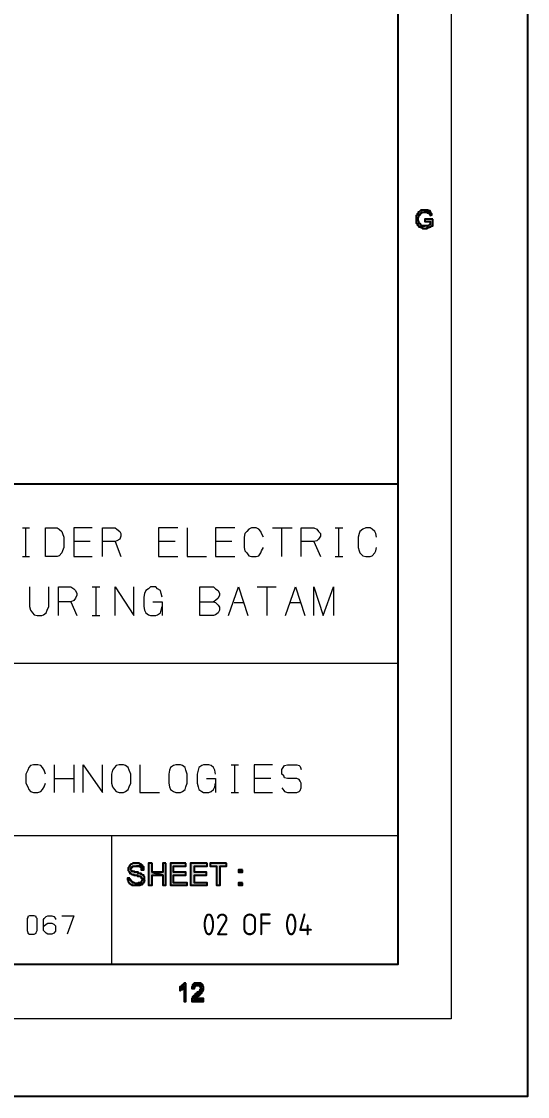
# Model space of a CAD drawing. Header units: millimetres. Extents: x 3 to 291, y 6 to 496.
# Drawn here: x 268.18 to 291.47, y 292.69 to 342.12 of the extents above; entities that cross this region are included whole.
import ezdxf

# ---------------------------------------------------------------- set-up
doc = ezdxf.new("R2010")
doc.units = ezdxf.units.MM
doc.layers.get('0').update_dxf_attribs({"linetype": 'CONTINUOUS'})

msp = doc.modelspace()

# ---------------------------------------------------------------- hatches: boundary and pattern name
for points in [[(286.736, 333.441), (286.719, 333.441), (286.686, 333.441), (286.636, 333.441), (286.603, 333.441), (286.554, 333.441), (286.554, 333.408), (286.521, 333.408), (286.471, 333.359), (286.438, 333.359), (286.438, 333.326), (286.438, 333.309), (286.388, 333.276), (286.388, 333.226), (286.339, 333.193), (286.339, 333.144), (286.339, 333.11), (286.339, 333.061), (286.339, 333.028), (286.339, 332.978), (286.339, 332.928), (286.339, 332.895), (286.339, 332.846), (286.388, 332.813), (286.388, 332.763), (286.438, 332.763), (286.438, 332.73), (286.471, 332.73), (286.471, 332.68), (286.736, 332.73), (286.719, 332.73), (286.686, 332.73), (286.636, 332.73), (286.603, 332.73), (286.554, 332.763), (286.521, 332.813), (286.471, 332.846), (286.471, 332.895), (286.471, 332.928), (286.438, 332.978), (286.438, 333.028), (286.438, 333.061), (286.438, 333.11), (286.471, 333.144), (286.471, 333.193), (286.471, 333.226), (286.521, 333.226), (286.521, 333.276), (286.554, 333.276), (286.554, 333.326), (286.554, 333.309), (286.603, 333.326), (286.603, 333.359), (286.636, 333.359), (286.686, 333.359), (286.736, 333.359), (286.719, 333.359), (286.984, 333.359), (286.984, 333.408), (286.934, 333.408), (286.901, 333.441), (286.852, 333.441), (286.818, 333.441), (286.769, 333.441)], [(286.984, 333.359), (286.736, 333.359), (286.719, 333.359), (286.769, 333.359), (286.818, 333.359), (286.852, 333.359), (286.852, 333.326), (286.901, 333.326), (286.901, 333.309), (286.934, 333.326), (286.934, 333.276), (286.984, 333.226), (286.984, 333.193), (287.067, 333.226), (287.067, 333.276), (287.017, 333.326), (287.017, 333.309), (287.017, 333.359)], [(287.116, 333.028), (286.736, 333.028), (286.736, 332.928), (286.984, 332.928), (286.984, 332.813), (286.984, 332.763), (286.934, 332.763), (286.901, 332.73), (286.852, 332.73), (286.818, 332.73), (286.769, 332.73), (286.736, 332.73), (286.471, 332.68), (286.521, 332.68), (286.554, 332.647), (286.603, 332.647), (286.636, 332.647), (286.636, 332.598), (286.686, 332.598), (286.736, 332.598), (286.769, 332.598), (286.818, 332.598), (286.852, 332.598), (286.852, 332.647), (286.901, 332.647), (286.934, 332.647), (286.984, 332.68), (287.017, 332.68), (287.067, 332.73), (287.116, 332.73)], [(273.434, 303.413), (273.384, 303.413), (273.351, 303.413), (273.301, 303.413), (273.252, 303.38), (273.219, 303.38), (273.169, 303.33), (273.169, 303.28), (273.136, 303.28), (273.136, 303.247), (273.086, 303.198), (273.086, 303.165), (273.086, 303.115), (273.086, 303.082), (273.136, 303.032), (273.136, 302.999), (273.169, 302.999), (273.169, 302.95), (273.219, 302.95), (273.252, 302.9), (273.301, 302.9), (273.351, 302.9), (273.351, 302.867), (273.384, 302.867), (273.434, 302.867), (273.467, 302.867), (273.517, 302.867), (273.517, 302.817), (273.55, 302.817), (273.599, 302.817), (273.632, 302.817), (273.682, 302.784), (273.682, 302.734), (273.732, 302.734), (273.732, 302.701), (273.732, 302.652), (273.732, 302.619), (273.682, 302.569), (273.632, 302.519), (273.599, 302.519), (273.55, 302.519), (273.517, 302.486), (273.467, 302.486), (273.765, 302.486), (273.814, 302.519), (273.814, 302.569), (273.847, 302.569), (273.847, 302.619), (273.847, 302.602), (273.847, 302.652), (273.847, 302.701), (273.847, 302.734), (273.847, 302.784), (273.814, 302.817), (273.814, 302.867), (273.765, 302.867), (273.732, 302.9), (273.682, 302.9), (273.682, 302.95), (273.632, 302.95), (273.599, 302.95), (273.55, 302.95), (273.55, 302.999), (273.517, 302.999), (273.467, 302.999), (273.434, 302.999), (273.384, 302.999), (273.384, 303.032), (273.351, 303.032), (273.301, 303.032), (273.252, 303.032), (273.252, 303.082), (273.219, 303.115), (273.219, 303.165), (273.219, 303.198), (273.252, 303.198), (273.252, 303.247), (273.301, 303.247), (273.301, 303.28), (273.351, 303.28), (273.384, 303.28), (273.434, 303.28), (273.467, 303.28), (273.765, 303.28), (273.732, 303.33), (273.682, 303.38), (273.632, 303.38), (273.599, 303.413), (273.55, 303.413), (273.517, 303.413), (273.467, 303.413)], [(273.765, 303.28), (273.467, 303.28), (273.517, 303.28), (273.55, 303.28), (273.599, 303.28), (273.632, 303.247), (273.682, 303.198), (273.682, 303.165), (273.682, 303.115), (273.814, 303.115), (273.814, 303.165), (273.814, 303.198), (273.814, 303.247)], [(274.195, 303.413), (274.029, 303.413), (274.029, 302.404), (274.195, 302.404), (274.195, 302.867), (274.691, 302.867), (274.195, 302.999)], [(274.824, 303.413), (274.691, 303.413), (274.691, 302.999), (274.195, 302.999), (274.691, 302.867), (274.691, 302.404), (274.824, 302.404)], [(275.75, 303.413), (275.039, 303.413), (275.039, 302.404), (275.8, 302.404), (275.8, 302.519), (275.171, 302.519), (275.171, 302.867), (275.75, 302.867), (275.75, 302.999), (275.171, 302.999), (275.171, 303.28), (275.75, 303.28)], [(276.726, 303.413), (275.965, 303.413), (275.965, 302.404), (276.726, 302.404), (276.726, 302.519), (276.147, 302.519), (276.147, 302.867), (276.693, 302.867), (276.693, 302.999), (276.147, 302.999), (276.147, 303.28), (276.726, 303.28)], [(277.62, 303.413), (276.859, 303.413), (276.859, 303.28), (277.156, 303.28), (277.156, 302.404), (277.322, 302.404), (277.322, 303.28), (277.62, 303.28)], [(278.166, 302.999), (278.348, 302.999), (278.348, 303.115), (278.166, 303.115)], [(273.169, 302.734), (273.053, 302.734), (273.053, 302.701), (273.053, 302.652), (273.086, 302.652), (273.086, 302.619), (273.086, 302.602), (273.086, 302.569), (273.136, 302.519), (273.136, 302.486), (273.169, 302.486), (273.219, 302.437), (273.252, 302.437), (273.252, 302.404), (273.301, 302.404), (273.351, 302.404), (273.384, 302.404), (273.434, 302.404), (273.467, 302.404), (273.517, 302.404), (273.55, 302.404), (273.599, 302.404), (273.632, 302.404), (273.682, 302.437), (273.732, 302.437), (273.765, 302.486), (273.467, 302.486), (273.434, 302.486), (273.384, 302.519), (273.351, 302.519), (273.301, 302.519), (273.301, 302.569), (273.252, 302.569), (273.219, 302.619), (273.219, 302.602), (273.219, 302.652), (273.169, 302.652), (273.169, 302.701)], [(278.166, 302.404), (278.348, 302.404), (278.348, 302.519), (278.166, 302.519)], [(275.552, 297.738), (275.502, 297.738), (275.469, 297.738), (275.469, 297.606), (275.502, 297.655), (275.552, 297.655), (275.585, 297.705), (275.634, 297.705), (275.634, 297.738), (275.667, 297.738)], [(275.552, 297.705), (275.502, 297.705), (275.469, 297.655), (275.469, 297.573), (275.502, 297.573), (275.502, 297.606), (275.552, 297.606), (275.585, 297.606), (275.585, 297.655), (275.634, 297.655), (275.634, 297.705), (275.667, 297.705)], [(275.75, 297.903), (275.717, 297.903), (275.667, 297.903), (275.667, 297.87), (275.634, 297.87), (275.634, 297.821), (275.585, 297.821), (275.585, 297.788), (275.552, 297.788), (275.552, 297.738), (275.667, 297.738), (275.667, 297.109), (275.75, 297.109)], [(275.75, 297.87), (275.717, 297.87), (275.667, 297.87), (275.667, 297.821), (275.634, 297.821), (275.634, 297.788), (275.585, 297.788), (275.585, 297.738), (275.552, 297.738), (275.552, 297.705), (275.667, 297.705), (275.667, 297.06), (275.75, 297.06)], [(276.313, 297.903), (276.263, 297.903), (276.23, 297.903), (276.18, 297.903), (276.147, 297.903), (276.131, 297.903), (276.147, 297.87), (276.098, 297.87), (276.098, 297.821), (276.048, 297.821), (276.048, 297.788), (276.048, 297.738), (276.015, 297.738), (276.015, 297.705), (276.147, 297.705), (276.131, 297.705), (276.147, 297.738), (276.131, 297.738), (276.147, 297.788), (276.18, 297.788), (276.18, 297.821), (276.23, 297.821), (276.263, 297.87), (276.313, 297.87), (276.478, 297.87), (276.428, 297.903), (276.395, 297.903), (276.346, 297.903)], [(276.313, 297.87), (276.263, 297.87), (276.23, 297.87), (276.18, 297.87), (276.147, 297.87), (276.147, 297.821), (276.131, 297.821), (276.098, 297.821), (276.098, 297.788), (276.048, 297.788), (276.048, 297.738), (276.048, 297.705), (276.015, 297.655), (276.147, 297.655), (276.131, 297.655), (276.147, 297.705), (276.131, 297.705), (276.147, 297.738), (276.18, 297.738), (276.18, 297.788), (276.23, 297.788), (276.263, 297.788), (276.313, 297.788), (276.478, 297.788), (276.478, 297.821), (276.428, 297.821), (276.428, 297.87), (276.395, 297.87), (276.346, 297.87)], [(276.478, 297.87), (276.313, 297.87), (276.313, 297.821), (276.346, 297.821), (276.395, 297.821), (276.428, 297.788), (276.428, 297.738), (276.428, 297.705), (276.428, 297.655), (276.428, 297.606), (276.395, 297.606), (276.395, 297.573), (276.346, 297.523), (276.313, 297.49), (276.263, 297.49), (276.263, 297.44), (276.23, 297.44), (276.23, 297.407), (276.18, 297.407), (276.18, 297.357), (276.147, 297.357), (276.147, 297.324), (276.098, 297.324), (276.098, 297.308), (276.098, 297.275), (276.048, 297.275), (276.048, 297.225), (276.015, 297.192), (276.015, 297.142), (276.015, 297.109), (276.561, 297.109), (276.561, 297.192), (276.147, 297.192), (276.131, 297.192), (276.18, 297.225), (276.18, 297.275), (276.23, 297.275), (276.23, 297.324), (276.263, 297.324), (276.263, 297.357), (276.313, 297.357), (276.346, 297.407), (276.395, 297.407), (276.395, 297.44), (276.428, 297.49), (276.478, 297.49), (276.478, 297.523), (276.478, 297.573), (276.528, 297.573), (276.528, 297.606), (276.528, 297.655), (276.561, 297.655), (276.561, 297.705), (276.561, 297.738), (276.528, 297.788), (276.528, 297.821)], [(276.478, 297.788), (276.313, 297.788), (276.346, 297.788), (276.395, 297.788), (276.395, 297.738), (276.428, 297.738), (276.428, 297.705), (276.428, 297.655), (276.428, 297.606), (276.428, 297.573), (276.395, 297.573), (276.395, 297.523), (276.346, 297.49), (276.313, 297.44), (276.263, 297.407), (276.23, 297.407), (276.23, 297.357), (276.18, 297.357), (276.18, 297.324), (276.18, 297.308), (276.147, 297.324), (276.147, 297.275), (276.098, 297.275), (276.098, 297.225), (276.048, 297.192), (276.015, 297.142), (276.015, 297.109), (276.015, 297.06), (276.561, 297.06), (276.561, 297.142), (276.147, 297.142), (276.131, 297.142), (276.18, 297.192), (276.18, 297.225), (276.23, 297.225), (276.23, 297.275), (276.263, 297.275), (276.313, 297.324), (276.313, 297.308), (276.346, 297.324), (276.346, 297.357), (276.395, 297.357), (276.395, 297.407), (276.428, 297.407), (276.428, 297.44), (276.478, 297.44), (276.478, 297.49), (276.528, 297.523), (276.528, 297.573), (276.561, 297.606), (276.561, 297.655), (276.561, 297.705), (276.528, 297.738), (276.528, 297.788)]]:
    msp.add_hatch(color=7).paths.add_polyline_path(points)

# ---------------------------------------------------------------- linework, layer by layer
at = {"color": 7, "linetype": 'Continuous', "lineweight": 25}
for points in [[(3.044, 496.423), (291.468, 496.423), (291.468, 292.692), (3.044, 292.692)], [(9.017, 490.616), (285.495, 490.616), (285.495, 298.764), (9.017, 298.764)]]:
    msp.add_lwpolyline(points, close=True, dxfattribs=at)
at = {"color": 7, "linetype": 'Continuous', "lineweight": 5}
msp.add_lwpolyline([(6.552, 493.031), (287.96, 493.031), (287.96, 296.265), (6.552, 296.265)], close=True, dxfattribs=at)
at = {"color": 7, "linetype": 'Continuous', "lineweight": -2}
for points in [[(286.736, 333.441), (286.719, 333.441), (286.686, 333.441), (286.686, 333.441), (286.636, 333.441), (286.636, 333.441), (286.603, 333.441), (286.603, 333.441), (286.554, 333.441), (286.554, 333.408), (286.521, 333.408), (286.521, 333.408), (286.521, 333.408), (286.471, 333.359), (286.471, 333.359), (286.438, 333.359), (286.438, 333.326), (286.438, 333.309), (286.388, 333.276), (286.388, 333.276), (286.388, 333.226), (286.388, 333.226), (286.388, 333.226), (286.339, 333.193), (286.339, 333.193), (286.339, 333.144), (286.339, 333.144), (286.339, 333.11), (286.339, 333.11), (286.339, 333.061), (286.339, 333.061), (286.339, 333.028), (286.339, 333.028), (286.339, 332.978), (286.339, 332.978), (286.339, 332.928), (286.339, 332.895), (286.339, 332.895), (286.339, 332.846), (286.339, 332.846), (286.388, 332.813), (286.388, 332.813), (286.388, 332.813), (286.388, 332.763), (286.438, 332.763), (286.438, 332.73), (286.438, 332.73), (286.471, 332.73), (286.471, 332.68), (286.736, 332.73), (286.719, 332.73), (286.686, 332.73), (286.686, 332.73), (286.636, 332.73), (286.636, 332.73), (286.603, 332.73), (286.603, 332.73), (286.554, 332.763), (286.554, 332.763), (286.554, 332.763), (286.521, 332.813), (286.521, 332.813), (286.471, 332.846), (286.471, 332.846), (286.471, 332.846), (286.471, 332.895), (286.471, 332.895), (286.471, 332.928), (286.471, 332.928), (286.438, 332.978), (286.438, 332.978), (286.438, 333.028), (286.438, 333.028), (286.438, 333.061), (286.438, 333.061), (286.438, 333.11), (286.438, 333.11), (286.471, 333.144), (286.471, 333.144), (286.471, 333.193), (286.471, 333.193), (286.471, 333.193), (286.471, 333.226), (286.521, 333.226), (286.521, 333.276), (286.521, 333.276), (286.554, 333.276), (286.554, 333.326), (286.554, 333.309), (286.603, 333.326), (286.603, 333.359), (286.636, 333.359), (286.636, 333.359), (286.686, 333.359), (286.686, 333.359), (286.736, 333.359), (286.719, 333.359), (286.984, 333.359), (286.984, 333.359), (286.984, 333.408), (286.934, 333.408), (286.934, 333.408), (286.901, 333.441), (286.901, 333.441), (286.901, 333.441), (286.852, 333.441), (286.852, 333.441), (286.818, 333.441), (286.818, 333.441), (286.769, 333.441)], [(286.984, 333.359), (286.736, 333.359), (286.719, 333.359), (286.769, 333.359), (286.818, 333.359), (286.818, 333.359), (286.852, 333.359), (286.852, 333.359), (286.852, 333.326), (286.901, 333.326), (286.901, 333.309), (286.934, 333.326), (286.934, 333.276), (286.934, 333.276), (286.934, 333.276), (286.984, 333.226), (286.984, 333.193), (286.984, 333.193), (287.067, 333.226), (287.067, 333.226), (287.067, 333.226), (287.067, 333.276), (287.067, 333.276), (287.017, 333.326), (287.017, 333.309), (287.017, 333.359), (287.017, 333.359)], [(287.116, 333.028), (286.736, 333.028), (286.736, 332.928), (286.984, 332.928), (286.984, 332.813), (286.984, 332.813), (286.984, 332.763), (286.934, 332.763), (286.934, 332.763), (286.901, 332.73), (286.901, 332.73), (286.901, 332.73), (286.852, 332.73), (286.852, 332.73), (286.818, 332.73), (286.769, 332.73), (286.769, 332.73), (286.736, 332.73), (286.471, 332.68), (286.471, 332.68), (286.521, 332.68), (286.521, 332.68), (286.554, 332.647), (286.554, 332.647), (286.603, 332.647), (286.603, 332.647), (286.636, 332.647), (286.636, 332.598), (286.686, 332.598), (286.686, 332.598), (286.736, 332.598), (286.769, 332.598), (286.769, 332.598), (286.818, 332.598), (286.818, 332.598), (286.852, 332.598), (286.852, 332.647), (286.901, 332.647), (286.901, 332.647), (286.934, 332.647), (286.934, 332.647), (286.934, 332.647), (286.984, 332.68), (286.984, 332.68), (287.017, 332.68), (287.017, 332.68), (287.067, 332.73), (287.067, 332.73), (287.116, 332.73)], [(273.434, 303.413), (273.434, 303.413), (273.384, 303.413), (273.384, 303.413), (273.351, 303.413), (273.301, 303.413), (273.301, 303.413), (273.252, 303.38), (273.252, 303.38), (273.219, 303.38), (273.169, 303.33), (273.169, 303.33), (273.169, 303.28), (273.136, 303.28), (273.136, 303.28), (273.136, 303.247), (273.086, 303.198), (273.086, 303.198), (273.086, 303.165), (273.086, 303.165), (273.086, 303.115), (273.086, 303.082), (273.086, 303.082), (273.136, 303.032), (273.136, 303.032), (273.136, 303.032), (273.136, 302.999), (273.169, 302.999), (273.169, 302.95), (273.219, 302.95), (273.252, 302.9), (273.252, 302.9), (273.252, 302.9), (273.301, 302.9), (273.301, 302.9), (273.351, 302.9), (273.351, 302.867), (273.384, 302.867), (273.434, 302.867), (273.467, 302.867), (273.517, 302.867), (273.517, 302.817), (273.55, 302.817), (273.599, 302.817), (273.599, 302.817), (273.599, 302.817), (273.632, 302.817), (273.682, 302.784), (273.682, 302.784), (273.682, 302.734), (273.732, 302.734), (273.732, 302.734), (273.732, 302.701), (273.732, 302.652), (273.732, 302.652), (273.732, 302.652), (273.732, 302.619), (273.682, 302.569), (273.682, 302.569), (273.682, 302.569), (273.632, 302.519), (273.599, 302.519), (273.599, 302.519), (273.55, 302.519), (273.55, 302.519), (273.517, 302.486), (273.467, 302.486), (273.765, 302.486), (273.814, 302.519), (273.814, 302.519), (273.814, 302.569), (273.847, 302.569), (273.847, 302.619), (273.847, 302.602), (273.847, 302.652), (273.847, 302.701), (273.847, 302.701), (273.847, 302.734), (273.847, 302.734), (273.847, 302.784), (273.814, 302.817), (273.814, 302.817), (273.814, 302.867), (273.765, 302.867), (273.765, 302.867), (273.732, 302.9), (273.732, 302.9), (273.682, 302.9), (273.682, 302.95), (273.682, 302.95), (273.632, 302.95), (273.632, 302.95), (273.599, 302.95), (273.55, 302.95), (273.55, 302.999), (273.517, 302.999), (273.467, 302.999), (273.434, 302.999), (273.384, 302.999), (273.384, 303.032), (273.351, 303.032), (273.301, 303.032), (273.301, 303.032), (273.252, 303.032), (273.252, 303.082), (273.252, 303.082), (273.219, 303.115), (273.219, 303.115), (273.219, 303.165), (273.219, 303.165), (273.219, 303.198), (273.252, 303.198), (273.252, 303.247), (273.252, 303.247), (273.301, 303.247), (273.301, 303.28), (273.351, 303.28), (273.351, 303.28), (273.384, 303.28), (273.434, 303.28), (273.467, 303.28), (273.765, 303.28), (273.732, 303.33), (273.732, 303.33), (273.682, 303.38), (273.682, 303.38), (273.632, 303.38), (273.632, 303.38), (273.599, 303.413), (273.599, 303.413), (273.55, 303.413), (273.55, 303.413), (273.517, 303.413), (273.467, 303.413)], [(273.765, 303.28), (273.467, 303.28), (273.467, 303.28), (273.517, 303.28), (273.55, 303.28), (273.55, 303.28), (273.599, 303.28), (273.599, 303.28), (273.632, 303.247), (273.632, 303.247), (273.682, 303.198), (273.682, 303.198), (273.682, 303.165), (273.682, 303.165), (273.682, 303.115), (273.814, 303.115), (273.814, 303.115), (273.814, 303.165), (273.814, 303.165), (273.814, 303.198), (273.814, 303.247), (273.814, 303.247)], [(274.195, 303.413), (274.029, 303.413), (274.029, 302.404), (274.195, 302.404), (274.195, 302.867), (274.691, 302.867), (274.195, 302.999)], [(274.824, 303.413), (274.691, 303.413), (274.691, 302.999), (274.195, 302.999), (274.691, 302.867), (274.691, 302.404), (274.824, 302.404)], [(275.75, 303.413), (275.039, 303.413), (275.039, 302.404), (275.8, 302.404), (275.8, 302.519), (275.171, 302.519), (275.171, 302.867), (275.75, 302.867), (275.75, 302.999), (275.171, 302.999), (275.171, 303.28), (275.75, 303.28)], [(276.726, 303.413), (275.965, 303.413), (275.965, 302.404), (276.726, 302.404), (276.726, 302.519), (276.147, 302.519), (276.147, 302.867), (276.693, 302.867), (276.693, 302.999), (276.147, 302.999), (276.147, 303.28), (276.726, 303.28)], [(277.62, 303.413), (276.859, 303.413), (276.859, 303.28), (277.156, 303.28), (277.156, 302.404), (277.322, 302.404), (277.322, 303.28), (277.62, 303.28)], [(278.348, 303.115), (278.166, 303.115), (278.166, 302.999), (278.348, 302.999)], [(273.169, 302.734), (273.053, 302.734), (273.053, 302.701), (273.053, 302.652), (273.086, 302.652), (273.086, 302.619), (273.086, 302.602), (273.086, 302.569), (273.136, 302.519), (273.136, 302.519), (273.136, 302.486), (273.169, 302.486), (273.169, 302.486), (273.219, 302.437), (273.219, 302.437), (273.252, 302.437), (273.252, 302.404), (273.301, 302.404), (273.301, 302.404), (273.351, 302.404), (273.351, 302.404), (273.384, 302.404), (273.434, 302.404), (273.467, 302.404), (273.467, 302.404), (273.467, 302.404), (273.517, 302.404), (273.55, 302.404), (273.55, 302.404), (273.599, 302.404), (273.632, 302.404), (273.632, 302.404), (273.682, 302.437), (273.682, 302.437), (273.732, 302.437), (273.732, 302.437), (273.765, 302.486), (273.765, 302.486), (273.467, 302.486), (273.467, 302.486), (273.434, 302.486), (273.384, 302.519), (273.384, 302.519), (273.351, 302.519), (273.351, 302.519), (273.301, 302.519), (273.301, 302.569), (273.252, 302.569), (273.252, 302.569), (273.219, 302.619), (273.219, 302.602), (273.219, 302.652), (273.169, 302.652), (273.169, 302.701)], [(278.348, 302.519), (278.166, 302.519), (278.166, 302.404), (278.348, 302.404)], [(275.552, 297.738), (275.502, 297.738), (275.502, 297.738), (275.469, 297.738), (275.469, 297.606), (275.469, 297.606), (275.502, 297.655), (275.502, 297.655), (275.502, 297.655), (275.552, 297.655), (275.585, 297.705), (275.585, 297.705), (275.585, 297.705), (275.634, 297.705), (275.634, 297.738), (275.634, 297.738), (275.667, 297.738)], [(275.552, 297.705), (275.502, 297.705), (275.502, 297.705), (275.469, 297.655), (275.469, 297.573), (275.469, 297.573), (275.502, 297.573), (275.502, 297.606), (275.502, 297.606), (275.552, 297.606), (275.585, 297.606), (275.585, 297.606), (275.585, 297.655), (275.634, 297.655), (275.634, 297.655), (275.634, 297.705), (275.667, 297.705)], [(275.75, 297.903), (275.717, 297.903), (275.717, 297.903), (275.667, 297.903), (275.667, 297.903), (275.667, 297.87), (275.634, 297.87), (275.634, 297.821), (275.634, 297.821), (275.585, 297.821), (275.585, 297.788), (275.552, 297.788), (275.552, 297.788), (275.552, 297.738), (275.667, 297.738), (275.667, 297.109), (275.75, 297.109)], [(275.75, 297.87), (275.717, 297.87), (275.717, 297.87), (275.667, 297.87), (275.667, 297.821), (275.667, 297.821), (275.634, 297.821), (275.634, 297.788), (275.634, 297.788), (275.585, 297.788), (275.585, 297.738), (275.552, 297.738), (275.552, 297.738), (275.552, 297.705), (275.667, 297.705), (275.667, 297.06), (275.75, 297.06)], [(276.313, 297.903), (276.263, 297.903), (276.263, 297.903), (276.23, 297.903), (276.18, 297.903), (276.18, 297.903), (276.147, 297.903), (276.131, 297.903), (276.147, 297.87), (276.098, 297.87), (276.098, 297.87), (276.098, 297.821), (276.048, 297.821), (276.048, 297.821), (276.048, 297.788), (276.048, 297.788), (276.048, 297.738), (276.015, 297.738), (276.015, 297.705), (276.147, 297.705), (276.131, 297.705), (276.147, 297.738), (276.131, 297.738), (276.147, 297.788), (276.18, 297.788), (276.18, 297.821), (276.18, 297.821), (276.23, 297.821), (276.23, 297.821), (276.23, 297.821), (276.263, 297.87), (276.313, 297.87), (276.478, 297.87), (276.478, 297.87), (276.478, 297.87), (276.478, 297.87), (276.428, 297.903), (276.428, 297.903), (276.395, 297.903), (276.395, 297.903), (276.346, 297.903), (276.346, 297.903)], [(276.313, 297.87), (276.263, 297.87), (276.263, 297.87), (276.23, 297.87), (276.18, 297.87), (276.18, 297.87), (276.147, 297.87), (276.147, 297.821), (276.131, 297.821), (276.098, 297.821), (276.098, 297.821), (276.098, 297.788), (276.048, 297.788), (276.048, 297.738), (276.048, 297.738), (276.048, 297.705), (276.048, 297.705), (276.015, 297.655), (276.015, 297.655), (276.147, 297.655), (276.131, 297.655), (276.147, 297.705), (276.131, 297.705), (276.147, 297.738), (276.18, 297.738), (276.18, 297.738), (276.18, 297.788), (276.23, 297.788), (276.23, 297.788), (276.23, 297.788), (276.263, 297.788), (276.313, 297.788), (276.478, 297.788), (276.478, 297.821), (276.478, 297.821), (276.478, 297.821), (276.428, 297.821), (276.428, 297.87), (276.395, 297.87), (276.395, 297.87), (276.346, 297.87), (276.346, 297.87)], [(276.478, 297.87), (276.313, 297.87), (276.313, 297.87), (276.313, 297.821), (276.346, 297.821), (276.346, 297.821), (276.395, 297.821), (276.395, 297.821), (276.395, 297.821), (276.428, 297.788), (276.428, 297.788), (276.428, 297.738), (276.428, 297.738), (276.428, 297.705), (276.428, 297.705), (276.428, 297.655), (276.428, 297.655), (276.428, 297.606), (276.395, 297.606), (276.395, 297.573), (276.395, 297.573), (276.395, 297.573), (276.346, 297.523), (276.346, 297.523), (276.346, 297.523), (276.313, 297.49), (276.313, 297.49), (276.263, 297.49), (276.263, 297.44), (276.23, 297.44), (276.23, 297.407), (276.18, 297.407), (276.18, 297.357), (276.18, 297.357), (276.147, 297.357), (276.147, 297.324), (276.098, 297.324), (276.098, 297.308), (276.098, 297.275), (276.098, 297.275), (276.048, 297.275), (276.048, 297.225), (276.048, 297.225), (276.015, 297.192), (276.015, 297.192), (276.015, 297.192), (276.015, 297.142), (276.015, 297.142), (276.015, 297.109), (276.561, 297.109), (276.561, 297.192), (276.147, 297.192), (276.131, 297.192), (276.18, 297.225), (276.18, 297.225), (276.18, 297.275), (276.18, 297.275), (276.23, 297.275), (276.23, 297.275), (276.23, 297.324), (276.263, 297.324), (276.263, 297.357), (276.313, 297.357), (276.313, 297.357), (276.346, 297.407), (276.346, 297.407), (276.395, 297.407), (276.395, 297.44), (276.395, 297.44), (276.428, 297.49), (276.428, 297.49), (276.428, 297.49), (276.478, 297.49), (276.478, 297.523), (276.478, 297.523), (276.478, 297.573), (276.528, 297.573), (276.528, 297.573), (276.528, 297.606), (276.528, 297.606), (276.528, 297.655), (276.561, 297.655), (276.561, 297.705), (276.561, 297.705), (276.561, 297.705), (276.561, 297.738), (276.561, 297.738), (276.528, 297.788), (276.528, 297.788), (276.528, 297.821), (276.528, 297.821)], [(276.478, 297.788), (276.313, 297.788), (276.313, 297.788), (276.313, 297.788), (276.346, 297.788), (276.346, 297.788), (276.395, 297.788), (276.395, 297.738), (276.395, 297.738), (276.428, 297.738), (276.428, 297.738), (276.428, 297.705), (276.428, 297.705), (276.428, 297.655), (276.428, 297.655), (276.428, 297.606), (276.428, 297.606), (276.428, 297.573), (276.395, 297.573), (276.395, 297.523), (276.395, 297.523), (276.395, 297.523), (276.346, 297.49), (276.346, 297.49), (276.346, 297.49), (276.313, 297.44), (276.313, 297.44), (276.263, 297.407), (276.263, 297.407), (276.23, 297.407), (276.23, 297.357), (276.18, 297.357), (276.18, 297.324), (276.18, 297.308), (276.147, 297.324), (276.147, 297.275), (276.098, 297.275), (276.098, 297.225), (276.098, 297.225), (276.098, 297.225), (276.048, 297.192), (276.048, 297.192), (276.048, 297.192), (276.015, 297.142), (276.015, 297.142), (276.015, 297.142), (276.015, 297.109), (276.015, 297.06), (276.015, 297.06), (276.561, 297.06), (276.561, 297.142), (276.147, 297.142), (276.131, 297.142), (276.18, 297.192), (276.18, 297.192), (276.18, 297.225), (276.18, 297.225), (276.23, 297.225), (276.23, 297.225), (276.23, 297.275), (276.263, 297.275), (276.263, 297.275), (276.313, 297.324), (276.313, 297.308), (276.346, 297.324), (276.346, 297.357), (276.395, 297.357), (276.395, 297.407), (276.395, 297.407), (276.428, 297.407), (276.428, 297.44), (276.428, 297.44), (276.478, 297.44), (276.478, 297.44), (276.478, 297.49), (276.478, 297.49), (276.528, 297.523), (276.528, 297.523), (276.528, 297.573), (276.528, 297.573), (276.528, 297.573), (276.561, 297.606), (276.561, 297.606), (276.561, 297.655), (276.561, 297.655), (276.561, 297.705), (276.561, 297.705), (276.528, 297.738), (276.528, 297.738), (276.528, 297.788), (276.528, 297.788)]]:
    msp.add_lwpolyline(points, close=True, dxfattribs=at)
at = {"color": 7, "linetype": 'Continuous', "lineweight": 25}
msp.add_lwpolyline([(9.017, 320.867), (285.495, 320.867), (285.495, 320.867)], dxfattribs=at)
at = {"color": 7, "linetype": 'Continuous', "lineweight": 20}
for points in [[(268.222, 318.832), (268.553, 318.832), (268.553, 318.832)], [(268.388, 317.525), (268.388, 318.832), (268.388, 318.832)], [(271.432, 318.832), (270.588, 318.832), (270.588, 317.525), (271.432, 317.525)], [(271.912, 317.525), (271.912, 318.832), (272.491, 318.832), (272.574, 318.783), (272.706, 318.667), (272.756, 318.584), (272.756, 318.452), (272.706, 318.32), (272.574, 318.237), (272.491, 318.204), (271.912, 318.204)], [(275.37, 318.832), (274.493, 318.832), (274.493, 317.525), (275.37, 317.525)], [(275.8, 318.832), (275.8, 317.525), (276.693, 317.525)], [(278, 318.832), (277.107, 318.832), (277.107, 317.525), (278, 317.525)], [(279.324, 318.402), (279.224, 318.584), (279.191, 318.667), (279.109, 318.783), (278.976, 318.832), (278.761, 318.832), (278.645, 318.783), (278.546, 318.667), (278.463, 318.584), (278.43, 318.402), (278.43, 317.939), (278.463, 317.774), (278.546, 317.691), (278.645, 317.558), (278.761, 317.525), (278.976, 317.525), (279.109, 317.558), (279.191, 317.691), (279.224, 317.774), (279.324, 317.939)], [(279.737, 318.832), (280.631, 318.832), (280.631, 318.832)], [(280.168, 317.525), (280.168, 318.832), (280.168, 318.832)], [(281.044, 317.525), (281.044, 318.832), (281.64, 318.832), (281.772, 318.783), (281.855, 318.667), (281.938, 318.584), (281.938, 318.452), (281.855, 318.32), (281.772, 318.237), (281.64, 318.204), (281.044, 318.204)], [(282.616, 318.832), (282.964, 318.832), (282.964, 318.832)], [(282.782, 317.525), (282.782, 318.832), (282.782, 318.832)], [(284.519, 318.402), (284.486, 318.584), (284.436, 318.667), (284.32, 318.783), (284.221, 318.832), (284.022, 318.832), (283.89, 318.783), (283.758, 318.667), (283.725, 318.584), (283.675, 318.402), (283.675, 317.939), (283.725, 317.774), (283.758, 317.691), (283.89, 317.558), (284.022, 317.525), (284.221, 317.525), (284.32, 317.558), (284.436, 317.691), (284.486, 317.774), (284.519, 317.939)], [(271.349, 318.204), (270.588, 318.204), (270.588, 318.204)], [(272.491, 318.204), (272.756, 317.525), (272.756, 317.525)], [(275.254, 318.204), (274.493, 318.204), (274.493, 318.204)], [(277.868, 318.204), (277.107, 318.204), (277.107, 318.204)], [(281.64, 318.204), (281.938, 317.525), (281.938, 317.525)], [(268.222, 317.525), (268.553, 317.525), (268.553, 317.525)], [(282.616, 317.525), (282.964, 317.525), (282.964, 317.525)], [(268.553, 316.119), (268.553, 315.226), (268.603, 315.06), (268.686, 314.928), (268.768, 314.845), (268.901, 314.812), (269.116, 314.812), (269.198, 314.845), (269.314, 314.928), (269.364, 315.06), (269.447, 315.226), (269.447, 316.119)], [(269.877, 314.812), (269.877, 316.119), (270.456, 316.119), (270.588, 316.036), (270.671, 315.954), (270.721, 315.821), (270.721, 315.739), (270.671, 315.606), (270.588, 315.49), (270.456, 315.441), (269.877, 315.441)], [(271.432, 316.119), (271.779, 316.119), (271.779, 316.119)], [(271.614, 314.812), (271.614, 316.119), (271.614, 316.119)], [(272.491, 314.812), (272.491, 316.119), (273.351, 314.812), (273.351, 316.119)], [(274.658, 315.656), (274.609, 315.821), (274.575, 315.954), (274.443, 316.036), (274.36, 316.119), (274.112, 316.119), (274.029, 316.036), (273.897, 315.954), (273.847, 315.821), (273.814, 315.656), (273.814, 315.226), (273.847, 315.06), (273.897, 314.928), (274.029, 314.845), (274.112, 314.812), (274.36, 314.812), (274.443, 314.845), (274.575, 314.928), (274.609, 315.06), (274.658, 315.226)], [(277.702, 314.812), (278.166, 316.119), (278.596, 314.812)], [(279.026, 316.119), (279.903, 316.119), (279.903, 316.119)], [(279.489, 314.812), (279.489, 316.119), (279.489, 316.119)], [(280.333, 314.812), (280.796, 316.119), (281.226, 314.812)], [(281.64, 314.812), (281.64, 316.119), (282.07, 314.812), (282.533, 316.119), (282.533, 314.812)], [(270.456, 315.441), (270.721, 314.812), (270.721, 314.812)], [(274.228, 315.441), (274.658, 315.441), (274.658, 314.812)], [(276.395, 315.441), (277.024, 315.441), (277.024, 315.441)], [(277.967, 315.408), (278.381, 315.408), (278.381, 315.408)], [(280.548, 315.408), (281.011, 315.408), (281.011, 315.408)], [(271.432, 314.812), (271.779, 314.812), (271.779, 314.812)], [(269.281, 307.516), (269.231, 307.698), (269.149, 307.814), (269.066, 307.913), (268.934, 307.946), (268.735, 307.946), (268.603, 307.913), (268.52, 307.814), (268.47, 307.698), (268.388, 307.516), (268.388, 307.102), (268.47, 306.937), (268.52, 306.804), (268.603, 306.722), (268.735, 306.672), (268.934, 306.672), (269.066, 306.722), (269.149, 306.804), (269.231, 306.937), (269.281, 307.102)], [(269.695, 306.672), (269.695, 307.946), (269.695, 307.946)], [(270.588, 307.946), (270.588, 306.672), (270.588, 306.672)], [(271.018, 306.672), (271.018, 307.946), (271.912, 306.672), (271.912, 307.946)], [(273.632, 307.946), (273.632, 306.672), (274.526, 306.672)], [(277.107, 307.516), (277.074, 307.698), (277.024, 307.814), (276.908, 307.913), (276.809, 307.946), (276.561, 307.946), (276.478, 307.913), (276.346, 307.814), (276.313, 307.698), (276.263, 307.516), (276.263, 307.102), (276.313, 306.937), (276.346, 306.804), (276.478, 306.722), (276.561, 306.672), (276.809, 306.672), (276.908, 306.722), (277.024, 306.804), (277.074, 306.937), (277.107, 307.102)], [(277.835, 307.946), (278.166, 307.946), (278.166, 307.946)], [(278, 306.672), (278, 307.946), (278, 307.946)], [(279.737, 307.946), (278.894, 307.946), (278.894, 306.672), (279.737, 306.672)], [(280.168, 306.887), (280.25, 306.755), (280.283, 306.722), (280.416, 306.672), (280.846, 306.672), (280.962, 306.722), (281.011, 306.755), (281.044, 306.887), (281.044, 307.102), (281.011, 307.185), (280.962, 307.268), (280.846, 307.317), (280.416, 307.317), (280.283, 307.35), (280.25, 307.433), (280.168, 307.516), (280.168, 307.731), (280.25, 307.863), (280.283, 307.913), (280.416, 307.946), (280.846, 307.946), (280.962, 307.913), (281.011, 307.863), (281.044, 307.731)], [(269.695, 307.317), (270.588, 307.317), (270.588, 307.317)], [(276.693, 307.317), (277.107, 307.317), (277.107, 306.672)], [(279.655, 307.317), (278.894, 307.317), (278.894, 307.317)], [(277.835, 306.672), (278.166, 306.672), (278.166, 306.672)], [(269.198, 300.501), (269.231, 300.534), (269.314, 300.617), (269.397, 300.666), (269.579, 300.666), (269.662, 300.617), (269.744, 300.534), (269.744, 300.501), (269.744, 300.319), (269.744, 300.286), (269.662, 300.203), (269.579, 300.153), (269.397, 300.153), (269.314, 300.203), (269.231, 300.286), (269.198, 300.319), (269.198, 300.832), (269.231, 300.881), (269.314, 300.964), (269.397, 300.997), (269.579, 300.997), (269.662, 300.964), (269.744, 300.881), (269.744, 300.832)], [(270.042, 300.997), (270.29, 300.997), (270.588, 300.997), (270.29, 300.153)]]:
    msp.add_lwpolyline(points, dxfattribs=at)
for points in [[(269.281, 317.525), (269.281, 318.204), (269.281, 318.832), (269.827, 318.832), (269.91, 318.783), (270.042, 318.667), (270.075, 318.584), (270.125, 318.402), (270.125, 317.939), (270.075, 317.774), (270.042, 317.691), (269.91, 317.558), (269.827, 317.525)], [(276.395, 314.812), (276.395, 315.441), (276.395, 316.119), (277.024, 316.119), (277.107, 316.036), (277.239, 315.954), (277.289, 315.821), (277.289, 315.739), (277.239, 315.606), (277.107, 315.49), (277.024, 315.441), (277.107, 315.408), (277.239, 315.275), (277.289, 315.193), (277.289, 315.06), (277.239, 314.928), (277.107, 314.845), (277.024, 314.812)], [(273.219, 307.102), (273.219, 307.516), (273.136, 307.698), (273.086, 307.814), (272.971, 307.913), (272.871, 307.946), (272.673, 307.946), (272.54, 307.913), (272.458, 307.814), (272.375, 307.698), (272.325, 307.516), (272.325, 307.102), (272.375, 306.937), (272.458, 306.804), (272.54, 306.722), (272.673, 306.672), (272.871, 306.672), (272.971, 306.722), (273.086, 306.804), (273.136, 306.937)], [(275.8, 307.102), (275.8, 307.516), (275.75, 307.698), (275.717, 307.814), (275.585, 307.913), (275.502, 307.946), (275.287, 307.946), (275.171, 307.913), (275.039, 307.814), (274.989, 307.698), (274.956, 307.516), (274.956, 307.102), (274.989, 306.937), (275.039, 306.804), (275.171, 306.722), (275.287, 306.672), (275.502, 306.672), (275.585, 306.722), (275.717, 306.804), (275.75, 306.937)], [(268.553, 300.153), (268.768, 300.153), (268.851, 300.203), (268.851, 300.236), (268.901, 300.319), (268.901, 300.584), (268.901, 300.881), (268.851, 300.915), (268.851, 300.964), (268.768, 300.997), (268.553, 300.997), (268.47, 300.964), (268.47, 300.915), (268.437, 300.881), (268.437, 300.584), (268.437, 300.319), (268.47, 300.236), (268.47, 300.203)]]:
    msp.add_lwpolyline(points, close=True, dxfattribs=at)
at = {"color": 7, "linetype": 'Continuous', "lineweight": 5}
for points in [[(205.617, 312.612), (285.495, 312.612), (285.495, 312.612)], [(205.617, 304.687), (285.495, 304.687), (285.495, 304.687)], [(272.325, 304.687), (272.325, 298.764), (272.325, 298.764)]]:
    msp.add_lwpolyline(points, dxfattribs=at)

# ---------------------------------------------------------------- texts
at = {"insert": (276.496, 301.104), "char_height": 1, "attachment_point": 1}
msp.add_mtext_dynamic_manual_height_columns('{\\Fisocp3|c0;02 OF 04}', width=9.38324, gutter_width=12.5, heights=[0], dxfattribs=at)

doc.saveas('drawing.dxf')
